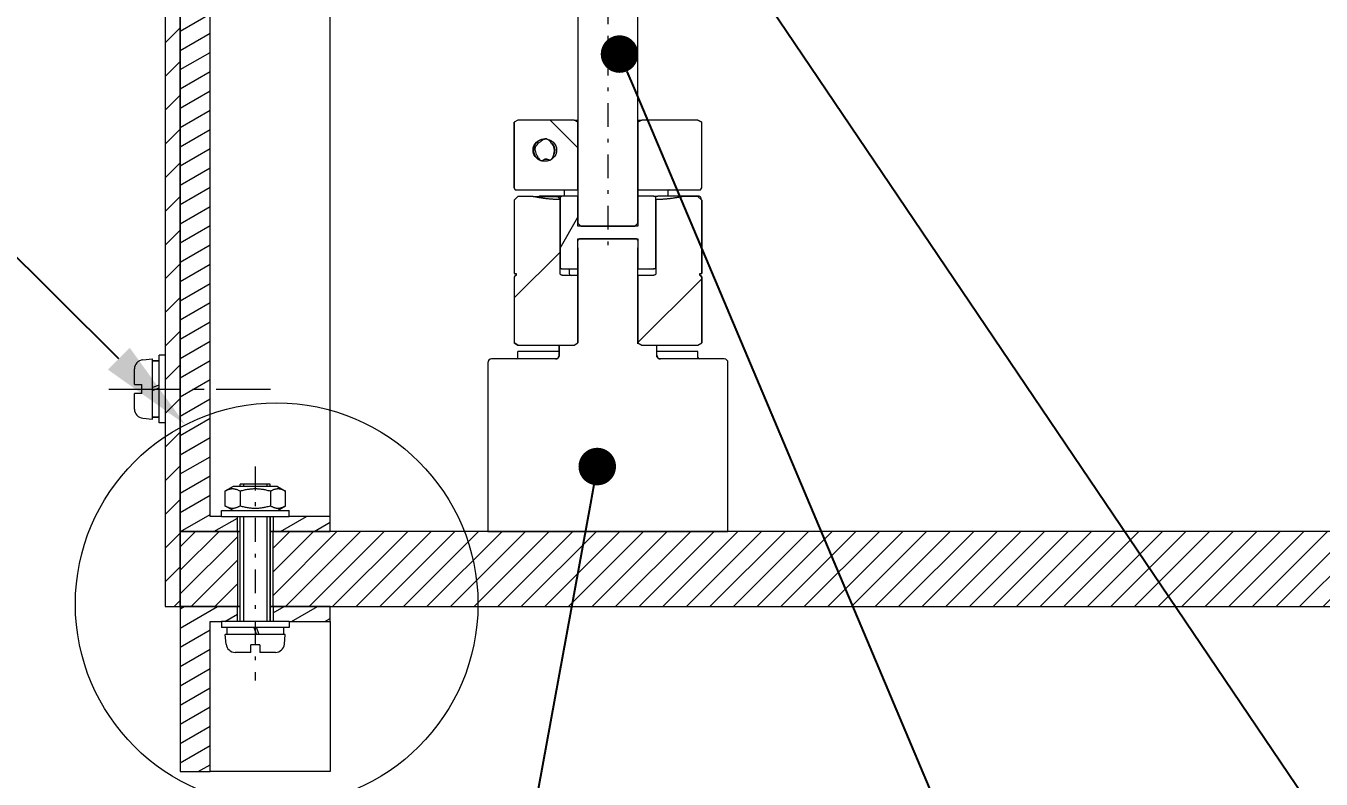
# Model space of a CAD drawing. Header units: millimetres. Extents: x 651 to 8859, y -354 to 894.
# Drawn here: x 2316 to 2350.52, y 55.92 to 76 of the extents above; entities that cross this region are included whole.
import ezdxf
from ezdxf import colors
from ezdxf.entities.mleader import LeaderData, LeaderLine
from ezdxf.math import Vec2, Vec3

# ---------------------------------------------------------------- set-up
doc = ezdxf.new("R2010")
doc.units = ezdxf.units.MM
doc.linetypes.add('CENTER2', pattern=[28.575, 19.05, -3.175, 3.175, -3.175])
doc.linetypes.add('DASHDOT2', pattern=[12.7, 6.35, -3.175, 0, -3.175])
doc.layers.get('0').update_dxf_attribs({"lineweight": 18})
for name, color, linetype, lineweight in [('cienka', 7, 'Continuous', 9), ('Kreskowanie (ISO)', 7, 'Continuous', 9), ('SYMETRIA SRUB', 7, 'DASHDOT2', 9), ('Widoczne (ISO)', 7, 'Continuous', 18), ('Widoczne wąskie (ISO)', 7, 'Continuous', 9)]:
    doc.layers.add(name, color=color, linetype=linetype, lineweight=lineweight)
doc.styles.get("Standard").update_dxf_attribs({"font": 'tahoma.ttf'})
pattern_1 = [(45, (1761.6154, -521.0996), (-2.245064, 2.245064), [])]

# ---------------------------------------------------------------- blocks, each defined once
blk = doc.blocks.new('*U113')
at = {"layer": 'SYMETRIA SRUB', "color": 0, "linetype": 'CENTER2', "ltscale": 0.1, "transparency": 16777216}
blk.add_line((-2.502, 0), (1.8, 0), dxfattribs=at)
blk = doc.blocks.new('*U116')
at = {"layer": 'Widoczne wąskie (ISO)', "color": 0, "linetype": 'DASHDOT2', "ltscale": 0.1, "transparency": 16777216}
blk.add_line((0, 3.58), (0, -2.123), dxfattribs=at)
blk = doc.blocks.new('*U127')
at = {"layer": 'Widoczne wąskie (ISO)', "color": 0, "linetype": 'DASHDOT2', "ltscale": 0.1, "transparency": 16777216}
blk.add_line((0, 20.587), (0, -5.344), dxfattribs=at)
blk = doc.blocks.new('_Dot')
at = {"color": 0, "linetype": 'ByBlock', "lineweight": -2}
blk.add_line((-0.5, 0), (-1, 0), dxfattribs=at)
at = {"color": 0, "linetype": 'ByBlock', "const_width": 0.5}
blk.add_lwpolyline([(-0.25, 0, 1), (0.25, 0, 1)], format="xyb", close=True, dxfattribs=at)

msp = doc.modelspace()

# ---------------------------------------------------------------- hatches: boundary and pattern name
at = {"layer": 'Kreskowanie (ISO)'}
h = msp.add_hatch(dxfattribs=at)
h.set_pattern_fill('ANSI31', color=256, scale=0.2, style=0)
h.paths.add_polyline_path([(2320.112, 106.281), (2319.712, 106.281), (2319.712, 60.521), (2320.112, 60.521), (2320.112, 62.521), (2320.112, 89.321), (2320.112, 91.321), (2320.112, 105.081)])
h = msp.add_hatch(dxfattribs=at)
h.set_pattern_fill('ANSI31', color=256, scale=0.14, angle=345)
h.paths.add_polyline_path([(2322.588, 62.921), (2322.588, 62.521)])
h.paths.add_polyline_path([(2324.112, 62.921), (2323.012, 62.921), (2322.588, 62.921), (2322.588, 62.521), (2324.112, 62.521)])
h.paths.add_polyline_path([(2321.212, 62.921), (2321.636, 62.921), (2321.636, 62.521), (2321.636, 62.521), (2320.312, 62.521), (2320.112, 62.521), (2320.112, 89.321), (2320.312, 89.321), (2321.636, 89.321), (2321.636, 89.321), (2321.636, 88.921), (2321.212, 88.921), (2320.912, 88.921), (2320.912, 62.921)])
h = msp.add_hatch(dxfattribs=at)
h.set_pattern_fill('ANSI31', color=256, scale=25.4, angle=90.0002, style=0)
h.set_pattern_definition([(135.0002, (1761.6154, -521.0996), (-2.245056, -2.245072), [])])
h.paths.add_polyline_path([(2330.612, 73.491), (2329.112, 73.491), (2329.012, 73.433), (2329.012, 71.681), (2329.041, 71.631), (2330.712, 71.631), (2330.712, 72.503), (2330.712, 72.556), (2330.712, 72.804), (2330.712, 72.816), (2330.712, 72.869), (2330.712, 73.433)])
edge = h.paths.add_edge_path(flags=0)
edge.add_ellipse((2329.83, 72.691), major_axis=(-0.315, 0), ratio=0.951346, start_angle=124.6193, end_angle=180)
edge.add_ellipse((2329.83, 72.691), major_axis=(-0.315, 0), ratio=0.951346, start_angle=180, end_angle=259.5406)
edge.add_ellipse((2329.83, 72.691), major_axis=(-0.315, 0), ratio=0.951346, start_angle=259.5406, end_angle=261.1469)
edge.add_ellipse((2329.83, 72.691), major_axis=(-0.315, 0), ratio=0.951346, start_angle=261.1469, end_angle=264.0871)
edge.add_ellipse((2329.83, 72.691), major_axis=(-0.315, 0), ratio=0.951346, start_angle=264.0871, end_angle=267.0123)
edge.add_ellipse((2329.83, 72.691), major_axis=(-0.315, 0), ratio=0.951346, start_angle=267.0123, end_angle=268.346)
edge.add_ellipse((2329.83, 72.691), major_axis=(-0.315, 0), ratio=0.951346, start_angle=268.346, end_angle=425.1759)
edge.add_ellipse((2329.83, 72.691), major_axis=(-0.315, 0), ratio=0.951346, start_angle=65.1759, end_angle=71.8797)
edge.add_ellipse((2329.83, 72.691), major_axis=(-0.315, 0), ratio=0.951346, start_angle=71.8797, end_angle=117.447)
edge.add_ellipse((2329.83, 72.691), major_axis=(-0.315, 0), ratio=0.951346, start_angle=117.447, end_angle=119.5168)
edge.add_ellipse((2329.83, 72.691), major_axis=(-0.315, 0), ratio=0.951346, start_angle=119.5168, end_angle=122.9896)
edge.add_ellipse((2329.83, 72.691), major_axis=(-0.315, 0), ratio=0.951346, start_angle=122.9896, end_angle=124.6193)
h = msp.add_hatch(dxfattribs=at)
h.set_pattern_fill('ANSI31', color=256, scale=25.4, style=0)
h.set_pattern_definition(pattern_1)
edge = h.paths.add_edge_path()
edge.add_line((2329.012, 67.548), (2329.112, 67.491))
edge.add_line((2329.112, 67.491), (2330.212, 67.491))
edge.add_line((2330.212, 67.491), (2330.612, 67.491))
edge.add_line((2330.612, 67.491), (2330.664, 67.521))
edge.add_line((2330.664, 67.521), (2330.712, 67.548))
edge.add_line((2330.712, 67.548), (2330.712, 69.351))
edge.add_line((2330.712, 69.351), (2330.302, 69.351))
edge.add_spline(control_points=[(2330.302, 69.351), (2330.294, 69.351), (2330.285, 69.352), (2330.27, 69.358), (2330.261, 69.362), (2330.249, 69.372), (2330.243, 69.378), (2330.237, 69.389), (2330.236, 69.395), (2330.236, 69.401)], knot_values=[0.039479, 0.039479, 0.039479, 0.039479, 0.051322, 0.051322, 0.063435, 0.063435, 0.074018, 0.074018, 0.082229, 0.082229, 0.082229, 0.082229], degree=3, periodic=0)
edge.add_line((2330.236, 69.401), (2330.236, 69.571))
edge.add_line((2330.236, 69.571), (2330.236, 71.37))
edge.add_spline(control_points=[(2330.236, 71.37), (2329.881, 71.376), (2329.519, 71.451)], knot_values=[0.4277, 0.4277, 0.4277, 0.787774, 0.787774, 0.787774], weights=[1.010799, 1.009946, 1], degree=2, periodic=0)
edge.add_line((2329.519, 71.451), (2329.112, 71.451))
edge.add_line((2329.112, 71.451), (2329.012, 71.351))
edge.add_line((2329.012, 71.351), (2329.012, 69.401))
edge.add_line((2329.012, 69.401), (2329.062, 69.401))
edge.add_line((2329.062, 69.401), (2329.062, 69.351))
edge.add_line((2329.062, 69.351), (2329.041, 69.351))
edge.add_line((2329.041, 69.351), (2329.012, 69.301))
edge.add_line((2329.012, 69.301), (2329.012, 67.548))
h = msp.add_hatch(dxfattribs=at)
h.set_pattern_fill('ANSI31', color=256, scale=25.4, angle=15, style=0)
h.set_pattern_definition([(59.99998, (1761.6154, -521.0996), (-2.74963, 1.587501), [])])
edge = h.paths.add_edge_path()
edge.add_line((2330.236, 71.411), (2330.236, 71.37))
edge.add_line((2330.236, 71.37), (2330.236, 69.571))
edge.add_spline(control_points=[(2330.236, 69.571), (2330.236, 69.565), (2330.237, 69.559), (2330.243, 69.548), (2330.249, 69.542), (2330.261, 69.532), (2330.27, 69.528), (2330.285, 69.522), (2330.294, 69.521), (2330.302, 69.521)], knot_values=[0.082229, 0.082229, 0.082229, 0.082229, 0.090441, 0.090441, 0.101024, 0.101024, 0.113137, 0.113137, 0.12498, 0.12498, 0.12498, 0.12498], degree=3, periodic=0)
edge.add_line((2330.302, 69.521), (2330.712, 69.521))
edge.add_line((2330.712, 69.521), (2330.712, 70.081))
edge.add_line((2330.712, 70.081), (2330.712, 70.321))
edge.add_line((2330.712, 70.321), (2332.312, 70.321))
edge.add_line((2332.312, 70.321), (2332.312, 70.081))
edge.add_line((2332.312, 70.081), (2332.312, 69.521))
edge.add_line((2332.312, 69.521), (2332.722, 69.521))
edge.add_spline(control_points=[(2332.722, 69.521), (2332.73, 69.521), (2332.739, 69.522), (2332.755, 69.528), (2332.763, 69.532), (2332.775, 69.542), (2332.781, 69.548), (2332.787, 69.559), (2332.788, 69.565), (2332.788, 69.571)], knot_values=[0.03947, 0.03947, 0.03947, 0.03947, 0.051303, 0.051303, 0.063402, 0.063402, 0.073977, 0.073977, 0.082193, 0.082193, 0.082193, 0.082193], degree=3, periodic=0)
edge.add_line((2332.788, 69.571), (2332.788, 71.37))
edge.add_line((2332.788, 71.37), (2332.788, 71.411))
edge.add_spline(control_points=[(2332.788, 71.411), (2332.788, 71.416), (2332.787, 71.422), (2332.781, 71.433), (2332.775, 71.44), (2332.763, 71.449), (2332.755, 71.454), (2332.739, 71.459), (2332.73, 71.461), (2332.722, 71.461)], knot_values=[0.082133, 0.082133, 0.082133, 0.082133, 0.090349, 0.090349, 0.100924, 0.100924, 0.113023, 0.113023, 0.124856, 0.124856, 0.124856, 0.124856], degree=3, periodic=0)
edge.add_line((2332.722, 71.461), (2332.312, 71.461))
edge.add_line((2332.312, 71.461), (2332.312, 70.741))
edge.add_line((2332.312, 70.741), (2332.312, 70.661))
edge.add_line((2332.312, 70.661), (2332.232, 70.661))
edge.add_line((2332.232, 70.661), (2330.792, 70.661))
edge.add_line((2330.792, 70.661), (2330.712, 70.661))
edge.add_line((2330.712, 70.661), (2330.712, 70.741))
edge.add_line((2330.712, 70.741), (2330.712, 71.461))
edge.add_line((2330.712, 71.461), (2330.302, 71.461))
edge.add_spline(control_points=[(2330.302, 71.461), (2330.294, 71.461), (2330.285, 71.459), (2330.27, 71.454), (2330.261, 71.449), (2330.249, 71.44), (2330.243, 71.433), (2330.237, 71.422), (2330.236, 71.416), (2330.236, 71.411)], knot_values=[0.039479, 0.039479, 0.039479, 0.039479, 0.051322, 0.051322, 0.063435, 0.063435, 0.074018, 0.074018, 0.082229, 0.082229, 0.082229, 0.082229], degree=3, periodic=0)
h = msp.add_hatch(dxfattribs=at)
h.set_pattern_fill('ANSI31', color=256, scale=25.4, style=0)
h.set_pattern_definition(pattern_1)
edge = h.paths.add_edge_path()
edge.add_line((2333.912, 71.451), (2333.505, 71.451))
edge.add_spline(control_points=[(2333.505, 71.451), (2333.143, 71.376), (2332.788, 71.37)], knot_values=[0, 0, 0, 0.359869, 0.359869, 0.359869], weights=[1, 1.009932, 1.010784], degree=2, periodic=0)
edge.add_line((2332.788, 71.37), (2332.788, 69.571))
edge.add_line((2332.788, 69.571), (2332.788, 69.401))
edge.add_spline(control_points=[(2332.788, 69.401), (2332.788, 69.395), (2332.787, 69.389), (2332.781, 69.378), (2332.775, 69.372), (2332.763, 69.362), (2332.755, 69.358), (2332.739, 69.352), (2332.73, 69.351), (2332.722, 69.351)], knot_values=[0.082193, 0.082193, 0.082193, 0.082193, 0.090409, 0.090409, 0.100984, 0.100984, 0.113083, 0.113083, 0.124916, 0.124916, 0.124916, 0.124916], degree=3, periodic=0)
edge.add_line((2332.722, 69.351), (2332.312, 69.351))
edge.add_line((2332.312, 69.351), (2332.312, 67.548))
edge.add_line((2332.312, 67.548), (2332.36, 67.521))
edge.add_line((2332.36, 67.521), (2332.412, 67.491))
edge.add_line((2332.412, 67.491), (2332.812, 67.491))
edge.add_line((2332.812, 67.491), (2333.912, 67.491))
edge.add_line((2333.912, 67.491), (2334.012, 67.548))
edge.add_line((2334.012, 67.548), (2334.012, 69.301))
edge.add_line((2334.012, 69.301), (2333.983, 69.351))
edge.add_line((2333.983, 69.351), (2333.962, 69.351))
edge.add_line((2333.962, 69.351), (2333.962, 69.401))
edge.add_line((2333.962, 69.401), (2334.012, 69.401))
edge.add_line((2334.012, 69.401), (2334.012, 71.351))
edge.add_line((2334.012, 71.351), (2333.912, 71.451))
h = msp.add_hatch(dxfattribs=at)
h.set_pattern_fill('ANSI31', color=256, scale=0.14, style=0)
h.paths.add_polyline_path([(2320.112, 60.521), (2321.636, 60.521), (2321.636, 62.521), (2320.112, 62.521)])
h = msp.add_hatch(dxfattribs=at)
h.set_pattern_fill('ANSI31', color=256, scale=0.14, style=0)
h.paths.add_polyline_path([(2322.588, 60.521), (2324.112, 60.521), (2436.112, 60.521), (2437.636, 60.521), (2437.636, 60.521), (2437.636, 62.521), (2437.636, 62.521), (2436.112, 62.521), (2334.712, 62.521), (2333.712, 62.521), (2333.312, 62.521), (2328.512, 62.521), (2328.312, 62.521), (2324.112, 62.521), (2322.588, 62.521)])
h = msp.add_hatch(dxfattribs=at)
h.set_pattern_fill('ANSI31', color=256, scale=0.14, angle=345)
h.paths.add_polyline_path([(2322.588, 60.521), (2322.588, 60.121)], flags=17)
h.paths.add_polyline_path([(2324.112, 60.521), (2322.588, 60.521), (2322.588, 60.121), (2323.012, 60.121), (2324.112, 60.121)])
h.paths.add_polyline_path([(2321.636, 60.121), (2321.212, 60.121), (2320.912, 60.121), (2320.912, 56.121), (2320.112, 56.121), (2320.112, 60.521), (2320.312, 60.521), (2321.636, 60.521), (2321.636, 60.521)])

# ---------------------------------------------------------------- linework, layer by layer
at = {"layer": 'Widoczne (ISO)'}
for p, q in [((2319.712, 106.281), (2319.712, 60.521)), ((2320.112, 60.521), (2320.112, 106.281)), ((2320.112, 89.321), (2320.112, 62.521)), ((2320.912, 62.921), (2320.912, 88.921)), ((2330.712, 77.121), (2330.712, 70.741)), ((2332.312, 70.741), (2332.312, 77.121)), ((2324.112, 62.921), (2324.112, 76.661)), ((2329.112, 73.491), (2329.012, 73.433)), ((2329.112, 73.491), (2329.012, 73.433)), ((2329.012, 73.433), (2329.012, 71.681)), ((2329.012, 71.681), (2329.012, 73.433)), ((2330.612, 73.491), (2329.112, 73.491)), ((2330.712, 73.433), (2330.612, 73.491)), ((2330.612, 73.491), (2330.627, 73.491)), ((2330.627, 73.491), (2330.701, 73.491)), ((2330.701, 73.491), (2330.712, 73.491)), ((2330.712, 71.631), (2330.712, 73.433)), ((2332.412, 73.491), (2332.312, 73.433)), ((2332.312, 73.491), (2332.412, 73.491)), ((2332.312, 73.433), (2332.312, 71.631)), ((2333.912, 73.491), (2332.412, 73.491)), ((2334.012, 73.433), (2333.912, 73.491)), ((2333.912, 73.491), (2334.012, 73.433)), ((2334.012, 71.681), (2334.012, 73.433)), ((2334.012, 71.681), (2334.012, 73.433)), ((2329.837, 72.445), (2329.83, 72.445)), ((2329.012, 71.681), (2329.041, 71.631)), ((2329.041, 71.631), (2329.012, 71.681)), ((2329.041, 71.631), (2330.712, 71.631)), ((2330.348, 71.631), (2330.348, 71.461)), ((2330.712, 71.631), (2330.712, 71.461)), ((2332.312, 71.631), (2333.983, 71.631)), ((2332.312, 71.631), (2332.312, 71.461)), ((2333.105, 71.581), (2333.104, 71.581)), ((2333.105, 71.581), (2333.105, 71.461)), ((2333.983, 71.631), (2334.012, 71.681)), ((2333.983, 71.631), (2334.012, 71.681)), ((2329.112, 71.451), (2329.012, 71.351)), ((2329.112, 71.451), (2329.012, 71.351)), ((2329.012, 71.351), (2329.012, 69.401)), ((2329.012, 71.351), (2329.012, 69.401)), ((2329.519, 71.451), (2329.112, 71.451)), ((2329.519, 71.451), (2330.174, 71.451)), ((2330.302, 71.461), (2329.704, 71.461)), ((2330.174, 71.451), (2330.265, 71.451)), ((2330.236, 71.411), (2330.236, 69.571)), ((2330.236, 69.401), (2330.236, 71.37)), ((2330.712, 71.461), (2330.302, 71.461)), ((2330.712, 70.661), (2330.712, 71.461)), ((2332.722, 71.461), (2332.312, 71.461)), ((2332.312, 71.461), (2332.312, 70.661)), ((2332.722, 71.461), (2332.845, 71.461)), ((2332.788, 69.571), (2332.788, 71.411)), ((2332.788, 71.37), (2332.788, 69.401)), ((2333.946, 71.461), (2332.845, 71.461)), ((2333.912, 71.451), (2333.505, 71.451)), ((2334.012, 71.351), (2333.912, 71.451)), ((2333.912, 71.451), (2334.012, 71.351)), ((2333.996, 71.367), (2333.996, 71.411)), ((2334.012, 69.401), (2334.012, 71.351)), ((2334.012, 71.351), (2334.012, 69.401)), ((2330.712, 70.741), (2330.792, 70.661)), ((2330.792, 70.661), (2330.712, 70.741)), ((2332.312, 70.661), (2330.712, 70.661)), ((2330.792, 70.661), (2332.232, 70.661)), ((2332.232, 70.661), (2332.312, 70.741)), ((2332.232, 70.661), (2332.312, 70.741)), ((2330.752, 70.321), (2330.712, 70.281)), ((2330.752, 70.321), (2330.712, 70.281)), ((2330.712, 69.521), (2330.712, 70.321)), ((2330.712, 70.321), (2332.312, 70.321)), ((2330.712, 70.081), (2330.712, 67.548)), ((2332.272, 70.321), (2330.752, 70.321)), ((2332.272, 70.321), (2332.312, 70.281)), ((2332.312, 70.321), (2332.312, 69.521)), ((2332.312, 67.521), (2332.312, 70.081)), ((2329.012, 69.401), (2329.062, 69.401)), ((2329.062, 69.401), (2329.062, 69.351)), ((2329.062, 69.401), (2329.062, 69.351)), ((2330.302, 69.521), (2330.712, 69.521)), ((2330.482, 69.521), (2330.482, 69.401)), ((2330.712, 69.351), (2330.712, 69.521)), ((2332.312, 69.351), (2332.312, 69.521)), ((2332.312, 69.521), (2332.722, 69.521)), ((2332.788, 69.521), (2332.722, 69.521)), ((2333.962, 69.351), (2333.962, 69.401)), ((2333.962, 69.401), (2334.012, 69.401)), ((2333.962, 69.401), (2333.962, 69.351)), ((2329.041, 69.351), (2329.012, 69.301)), ((2329.041, 69.351), (2329.012, 69.301)), ((2329.012, 69.301), (2329.012, 67.548)), ((2329.012, 69.301), (2329.012, 67.548)), ((2329.062, 69.351), (2329.041, 69.351)), ((2330.712, 69.351), (2330.302, 69.351)), ((2330.712, 67.548), (2330.712, 69.351)), ((2332.722, 69.351), (2332.312, 69.351)), ((2332.312, 69.351), (2332.312, 67.548)), ((2333.983, 69.351), (2333.962, 69.351)), ((2334.012, 69.301), (2333.983, 69.351)), ((2333.983, 69.351), (2334.012, 69.301)), ((2334.012, 67.548), (2334.012, 69.301)), ((2334.012, 69.301), (2334.012, 67.548)), ((2329.012, 67.548), (2329.112, 67.491)), ((2329.112, 67.491), (2329.012, 67.548)), ((2329.112, 67.491), (2330.612, 67.491)), ((2330.212, 67.321), (2329.112, 67.321)), ((2329.112, 67.161), (2329.112, 67.321)), ((2330.212, 67.491), (2330.212, 67.221)), ((2330.212, 67.221), (2330.212, 67.491)), ((2330.612, 67.491), (2330.712, 67.548)), ((2332.312, 67.521), (2332.312, 67.548)), ((2332.312, 67.548), (2332.412, 67.491)), ((2332.412, 67.491), (2333.912, 67.491)), ((2332.812, 67.221), (2332.812, 67.491)), ((2333.912, 67.321), (2332.812, 67.321)), ((2333.912, 67.491), (2334.012, 67.548)), ((2333.912, 67.491), (2334.012, 67.548)), ((2333.912, 67.161), (2333.912, 67.321)), ((2319.111, 67.098), (2319.372, 67.121)), ((2319.372, 65.521), (2319.372, 67.121)), ((2319.552, 67.076), (2319.372, 67.076)), ((2319.372, 67.076), (2319.552, 67.076)), ((2319.372, 67.076), (2319.552, 67.076)), ((2319.552, 65.421), (2319.552, 67.221)), ((2319.712, 67.221), (2319.552, 67.221)), ((2319.552, 65.566), (2319.552, 67.076)), ((2328.312, 67.021), (2328.312, 62.521)), ((2330.112, 67.121), (2328.412, 67.121)), ((2334.612, 67.121), (2332.912, 67.121)), ((2334.712, 62.521), (2334.712, 67.021)), ((2318.892, 66.441), (2318.892, 66.859)), ((2318.892, 66.441), (2319.092, 66.441)), ((2319.092, 66.201), (2319.092, 66.441)), ((2319.552, 66.422), (2319.372, 66.357)), ((2319.372, 66.285), (2319.552, 66.35)), ((2319.092, 66.201), (2318.892, 66.201)), ((2318.892, 65.783), (2318.892, 66.201)), ((2319.111, 65.543), (2319.372, 65.521)), ((2319.552, 65.566), (2319.372, 65.566)), ((2319.372, 65.566), (2319.552, 65.566)), ((2319.372, 65.566), (2319.552, 65.566)), ((2319.712, 65.421), (2319.552, 65.421)), ((2321.522, 63.721), (2321.304, 63.595)), ((2321.304, 63.595), (2321.304, 63.207)), ((2322.702, 63.721), (2321.522, 63.721)), ((2321.708, 63.595), (2321.708, 63.207)), ((2322.512, 63.781), (2321.712, 63.781)), ((2321.712, 63.721), (2321.712, 63.781)), ((2322.512, 63.721), (2322.512, 63.781)), ((2322.516, 63.595), (2322.516, 63.207)), ((2322.702, 63.721), (2322.92, 63.595)), ((2322.92, 63.207), (2322.92, 63.595)), ((2321.522, 63.081), (2321.304, 63.207)), ((2322.702, 63.081), (2322.92, 63.207)), ((2321.212, 62.921), (2320.912, 62.921)), ((2321.212, 63.081), (2323.012, 63.081)), ((2321.212, 62.921), (2321.212, 63.081)), ((2321.212, 62.921), (2323.012, 62.921)), ((2321.212, 62.921), (2323.012, 62.921)), ((2321.712, 62.521), (2321.712, 62.921)), ((2321.712, 62.521), (2321.712, 62.921)), ((2321.712, 60.121), (2321.712, 62.921)), ((2322.512, 62.921), (2322.512, 62.521)), ((2322.512, 62.921), (2322.512, 62.521)), ((2322.512, 60.121), (2322.512, 62.921)), ((2323.012, 62.921), (2323.012, 63.081)), ((2324.112, 62.921), (2323.012, 62.921)), ((2324.112, 62.521), (2324.112, 62.921)), ((2321.712, 62.521), (2320.112, 62.521)), ((2320.112, 62.521), (2320.112, 60.521)), ((2320.112, 62.521), (2321.712, 62.521)), ((2321.636, 62.521), (2321.712, 62.521)), ((2321.712, 62.521), (2321.636, 62.521)), ((2321.712, 60.521), (2321.712, 62.521)), ((2321.712, 60.521), (2321.712, 62.521)), ((2437.712, 62.521), (2322.512, 62.521)), ((2322.512, 62.521), (2322.512, 60.521)), ((2322.512, 62.521), (2324.112, 62.521)), ((2322.512, 62.521), (2322.588, 62.521)), ((2322.588, 62.521), (2322.512, 62.521)), ((2322.512, 62.521), (2322.512, 60.521)), ((2328.312, 62.521), (2334.712, 62.521)), ((2319.712, 60.521), (2320.112, 60.521)), ((2320.112, 60.521), (2321.712, 60.521)), ((2321.712, 60.521), (2320.112, 60.521)), ((2320.112, 60.521), (2320.112, 56.121)), ((2321.636, 60.521), (2321.712, 60.521)), ((2321.712, 60.521), (2321.636, 60.521)), ((2321.712, 60.121), (2321.712, 60.521)), ((2321.712, 60.121), (2321.712, 60.521)), ((2322.512, 60.521), (2437.712, 60.521)), ((2322.512, 60.521), (2322.512, 60.121)), ((2324.112, 60.521), (2322.512, 60.521)), ((2322.512, 60.521), (2322.588, 60.521)), ((2322.588, 60.521), (2322.512, 60.521)), ((2322.512, 60.521), (2322.512, 60.121)), ((2324.112, 60.121), (2324.112, 60.521)), ((2320.912, 56.121), (2320.912, 60.121)), ((2320.912, 60.121), (2321.212, 60.121)), ((2322.512, 60.121), (2321.212, 60.121)), ((2323.012, 60.121), (2321.212, 60.121)), ((2321.212, 60.121), (2321.212, 59.961)), ((2323.012, 60.121), (2322.512, 60.121)), ((2323.012, 60.121), (2324.112, 60.121)), ((2323.012, 60.121), (2323.012, 59.961)), ((2324.112, 60.121), (2324.112, 56.121)), ((2323.012, 59.961), (2321.212, 59.961)), ((2322.912, 59.781), (2321.312, 59.781)), ((2321.335, 59.52), (2321.312, 59.781)), ((2321.357, 59.961), (2321.357, 59.781)), ((2321.357, 59.961), (2321.357, 59.781)), ((2322.076, 59.961), (2322.142, 59.781)), ((2322.214, 59.781), (2322.148, 59.961)), ((2322.867, 59.961), (2322.867, 59.781)), ((2322.867, 59.961), (2322.867, 59.781)), ((2322.889, 59.52), (2322.912, 59.781)), ((2321.992, 59.301), (2321.992, 59.501)), ((2322.232, 59.501), (2321.992, 59.501)), ((2322.232, 59.501), (2322.232, 59.301)), ((2321.992, 59.301), (2321.574, 59.301)), ((2322.65, 59.301), (2322.232, 59.301)), ((2320.112, 56.121), (2320.912, 56.121)), ((2324.112, 56.121), (2320.912, 56.121))]:
    msp.add_line(p, q, dxfattribs=at)
for points in [[(2330.752, 77.141), (2330.732, 77.141), (2330.712, 77.121), (2330.712, 73.433)], [(2332.312, 73.433), (2332.312, 77.121), (2332.292, 77.141), (2332.272, 77.141), (2332.272, 77.261)]]:
    msp.add_lwpolyline(points, dxfattribs=at)
for centre, radius, start, end in [((2329.704, 71.411), 0.05, 90, 126.8699), ((2333.946, 71.411), 0.05, 0, 90), ((2330.532, 69.401), 0.05, 180, 270), ((2319.132, 66.859), 0.24, 95, 180), ((2328.412, 67.021), 0.1, 90, 180), ((2329.072, 67.161), 0.04, 270, 0), ((2330.112, 67.221), 0.1, 270, 0), ((2332.912, 67.221), 0.1, 180, 270), ((2333.952, 67.161), 0.04, 180, 270), ((2334.612, 67.021), 0.1, 0, 90), ((2319.132, 65.783), 0.24, 180, 265), ((2321.574, 59.541), 0.24, 185, 270), ((2322.65, 59.541), 0.24, 270, 355)]:
    msp.add_arc(centre, radius, start, end, dxfattribs=at)
msp.add_ellipse((2329.83, 72.691), major_axis=(-0.315, 0), ratio=0.951346, dxfattribs=at)
for major_axis, start_param, end_param in [((-0.258, 0), 5.186965, 5.828696), ((-0.315, 0), 4.529837, 4.683521), ((-0.258, 0), 2.841024, 3.862938), ((-0.258, 0), 0.041549, 0.639047), ((-0.315, 0), 1.137533, 1.254538), ((-0.258, 0), 1.529762, 1.795074), ((-0.315, 0), 2.049836, 2.175018)]:
    msp.add_ellipse((2329.83, 72.691), major_axis=major_axis, ratio=0.951346, start_param=start_param, end_param=end_param, dxfattribs=at)
for points in [[(2330.627, 73.491), (2330.655, 73.473), (2330.684, 73.456), (2330.712, 73.439)], [(2330.712, 73.484), (2330.708, 73.486), (2330.704, 73.488), (2330.701, 73.491)], [(2330.236, 71.387), (2330.215, 71.408), (2330.195, 71.429), (2330.174, 71.451)]]:
    msp.add_open_spline(points, degree=3, dxfattribs=at)
for points, knots in [([(2329.698, 72.418), (2329.674, 72.43), (2329.652, 72.445), (2329.604, 72.49), (2329.582, 72.522), (2329.55, 72.591), (2329.541, 72.629), (2329.536, 72.707), (2329.541, 72.747), (2329.566, 72.821), (2329.584, 72.855), (2329.633, 72.914), (2329.663, 72.938), (2329.73, 72.975), (2329.768, 72.986), (2329.814, 72.99), (2329.822, 72.991), (2329.831, 72.991)], [-21.2128862, -21.2128862, -21.2128862, -21.2128862, -21.1705216, -21.1705216, -21.1106785, -21.1106785, -21.052938, -21.052938, -20.9929324, -20.9929324, -20.9349666, -20.9349666, -20.8765526, -20.8765526, -20.8166378, -20.8166378, -20.8038442, -20.8038442, -20.8038442, -20.8038442]), ([(2329.839, 72.99), (2329.819, 72.982), (2329.798, 72.971), (2329.755, 72.945), (2329.732, 72.928), (2329.712, 72.909)], [-0.076012, -0.076012, -0.076012, -0.076012, -0.04145295, -0.04145295, 0, 0, 0, 0]), ([(2330.024, 72.853), (2330.004, 72.885), (2329.98, 72.913), (2329.932, 72.956), (2329.91, 72.972), (2329.887, 72.986)], [-0.09622695, -0.09622695, -0.09622695, -0.09622695, -0.03999999, -0.03999999, 0, 0, 0, 0]), ([(2329.598, 72.799), (2329.589, 72.789), (2329.581, 72.777), (2329.572, 72.759), (2329.57, 72.754), (2329.568, 72.746), (2329.568, 72.744), (2329.567, 72.742), (2329.567, 72.741), (2329.567, 72.741), (2329.567, 72.741), (2329.567, 72.741), (2329.567, 72.741), (2329.567, 72.741), (2329.567, 72.741), (2329.567, 72.741), (2329.567, 72.741), (2329.567, 72.741), (2329.567, 72.741), (2329.567, 72.74), (2329.567, 72.739), (2329.565, 72.729), (2329.564, 72.721), (2329.566, 72.701), (2329.568, 72.691), (2329.572, 72.681), (2329.572, 72.681), (2329.572, 72.68)], [-0.06408665, -0.06408665, -0.06408665, -0.06408665, -0.043663, -0.043663, -0.03438971, -0.03438971, -0.03127697, -0.03127697, -0.03110601, -0.03110601, -0.03102888, -0.03102888, -0.03097126, -0.03097126, -0.03091745, -0.03091745, -0.03084353, -0.03084353, -0.03069639, -0.03069639, -0.02948427, -0.02948427, -0.01613969, -0.01613969, -0.00029299, -0.00029299, 0, 0, 0, 0]), ([(2329.623, 72.544), (2329.632, 72.52), (2329.643, 72.496), (2329.669, 72.455), (2329.682, 72.437), (2329.697, 72.42), (2329.697, 72.419), (2329.698, 72.418)], [-0.07361786, -0.07361786, -0.07361786, -0.07361786, -0.03469731, -0.03469731, -0.00116932, -0.00116932, 0, 0, 0, 0]), ([(2330.009, 72.444), (2330.025, 72.467), (2330.038, 72.492), (2330.068, 72.561), (2330.074, 72.597), (2330.077, 72.616), (2330.077, 72.617), (2330.077, 72.618)], [-0.04669091, -0.04669091, -0.04669091, -0.04669091, -0.02980046, -0.02980046, -0.00102175, -0.00102175, 0, 0, 0, 0]), ([(2329.732, 72.405), (2329.746, 72.41), (2329.76, 72.416), (2329.789, 72.428), (2329.803, 72.435), (2329.818, 72.444), (2329.819, 72.445), (2329.82, 72.445)], [-0.04806337, -0.04806337, -0.04806337, -0.04806337, -0.02566808, -0.02566808, -0.00130379, -0.00130379, 0, 0, 0, 0]), ([(2329.839, 72.391), (2329.817, 72.391), (2329.795, 72.395), (2329.764, 72.404), (2329.755, 72.407), (2329.746, 72.41)], [-20.32468068, -20.32468068, -20.32468068, -20.32468068, -20.28904767, -20.28904767, -20.27359608, -20.27359608, -20.27359608, -20.27359608]), ([(2329.888, 72.451), (2329.901, 72.445), (2329.915, 72.44), (2329.944, 72.431), (2329.959, 72.428), (2329.975, 72.425), (2329.975, 72.424), (2329.976, 72.424)], [-0.04597669, -0.04597669, -0.04597669, -0.04597669, -0.0236258, -0.0236258, -0.00081175, -0.00081175, 0, 0, 0, 0]), ([(2333.146, 71.631), (2333.141, 71.631), (2333.136, 71.629), (2333.125, 71.624), (2333.12, 71.62), (2333.112, 71.611), (2333.109, 71.605), (2333.105, 71.594), (2333.104, 71.588), (2333.104, 71.582), (2333.104, 71.581), (2333.104, 71.581)], [0.04049558, 0.04049558, 0.04049558, 0.04049558, 0.05067485, 0.05067485, 0.06205689, 0.06205689, 0.07219109, 0.07219109, 0.08104691, 0.08104691, 0.08183162, 0.08183162, 0.08183162, 0.08183162]), ([(2330.302, 71.461), (2330.294, 71.461), (2330.285, 71.459), (2330.27, 71.454), (2330.261, 71.449), (2330.249, 71.44), (2330.243, 71.433), (2330.237, 71.422), (2330.236, 71.416), (2330.236, 71.411)], [0.039479, 0.039479, 0.039479, 0.039479, 0.05132214, 0.05132214, 0.06343507, 0.06343507, 0.0740179, 0.0740179, 0.08222943, 0.08222943, 0.08222943, 0.08222943]), ([(2332.788, 71.411), (2332.788, 71.416), (2332.787, 71.422), (2332.781, 71.433), (2332.775, 71.44), (2332.763, 71.449), (2332.755, 71.454), (2332.739, 71.459), (2332.73, 71.461), (2332.722, 71.461)], [0.08213302, 0.08213302, 0.08213302, 0.08213302, 0.0903491, 0.0903491, 0.10092409, 0.10092409, 0.1130227, 0.1130227, 0.12485573, 0.12485573, 0.12485573, 0.12485573]), ([(2330.236, 69.571), (2330.236, 69.565), (2330.237, 69.559), (2330.243, 69.548), (2330.249, 69.542), (2330.261, 69.532), (2330.27, 69.528), (2330.285, 69.522), (2330.294, 69.521), (2330.302, 69.521)], [0.08222943, 0.08222943, 0.08222943, 0.08222943, 0.09044095, 0.09044095, 0.10102378, 0.10102378, 0.11313672, 0.11313672, 0.12497985, 0.12497985, 0.12497985, 0.12497985]), ([(2330.302, 69.351), (2330.294, 69.351), (2330.285, 69.352), (2330.27, 69.358), (2330.261, 69.362), (2330.249, 69.372), (2330.243, 69.378), (2330.237, 69.389), (2330.236, 69.395), (2330.236, 69.401)], [0.039479, 0.039479, 0.039479, 0.039479, 0.05132214, 0.05132214, 0.06343507, 0.06343507, 0.0740179, 0.0740179, 0.08222943, 0.08222943, 0.08222943, 0.08222943]), ([(2332.722, 69.521), (2332.73, 69.521), (2332.739, 69.522), (2332.755, 69.528), (2332.763, 69.532), (2332.775, 69.542), (2332.781, 69.548), (2332.787, 69.559), (2332.788, 69.565), (2332.788, 69.571)], [0.03947018, 0.03947018, 0.03947018, 0.03947018, 0.05130321, 0.05130321, 0.06340182, 0.06340182, 0.07397681, 0.07397681, 0.08219289, 0.08219289, 0.08219289, 0.08219289]), ([(2332.788, 69.401), (2332.788, 69.395), (2332.787, 69.389), (2332.781, 69.378), (2332.775, 69.372), (2332.763, 69.362), (2332.755, 69.358), (2332.739, 69.352), (2332.73, 69.351), (2332.722, 69.351)], [0.08219289, 0.08219289, 0.08219289, 0.08219289, 0.09040897, 0.09040897, 0.10098396, 0.10098396, 0.11308257, 0.11308257, 0.1249156, 0.1249156, 0.1249156, 0.1249156]), ([(2330.212, 67.221), (2330.212, 67.208), (2330.209, 67.194), (2330.2, 67.171), (2330.192, 67.159), (2330.174, 67.141), (2330.162, 67.133), (2330.139, 67.123), (2330.124, 67.121), (2330.112, 67.121)], [0.14809626, 0.14809626, 0.14809626, 0.14809626, 0.16660829, 0.16660829, 0.18512032, 0.18512032, 0.20363236, 0.20363236, 0.22214439, 0.22214439, 0.22214439, 0.22214439]), ([(2332.912, 67.121), (2332.9, 67.121), (2332.885, 67.123), (2332.862, 67.133), (2332.85, 67.141), (2332.833, 67.159), (2332.824, 67.171), (2332.815, 67.194), (2332.812, 67.208), (2332.812, 67.221)], [0.07404813, 0.07404813, 0.07404813, 0.07404813, 0.09256016, 0.09256016, 0.11107219, 0.11107219, 0.12958423, 0.12958423, 0.14809626, 0.14809626, 0.14809626, 0.14809626])]:
    msp.add_open_spline(points, degree=3, knots=knots, dxfattribs=at)
msp.add_rational_spline([(2330.007, 72.878), (2330.039, 72.85), (2330.06, 72.813), (2330.127, 72.695), (2330.069, 72.576)], [0.940285899643, 0.955085578142, 1, 0.871604952397, 0.989305638084], degree=2, knots=[0.094894126, 0.094894126, 0.094894126, 0.097222222, 0.097222222, 0.103877456, 0.103877456, 0.103877456], dxfattribs=at)
for points, weights in [([(2329.888, 72.451), (2329.863, 72.445), (2329.837, 72.445)], [0.953684104506, 0.969942146062, 0.998987124244]), ([(2330.236, 71.37), (2329.881, 71.376), (2329.519, 71.451)], [1.01079933646, 1.00994556135, 1]), ([(2333.505, 71.451), (2333.143, 71.376), (2332.788, 71.37)], [1, 1.00993248333, 1.01078379888]), ([(2321.708, 63.595), (2321.506, 63.711), (2321.304, 63.595)], [1, 1.15470053838, 1]), ([(2322.516, 63.595), (2322.112, 63.711), (2321.708, 63.595)], [1, 1.15470053838, 1]), ([(2322.92, 63.595), (2322.718, 63.711), (2322.516, 63.595)], [1, 1.15470053838, 1]), ([(2321.304, 63.207), (2321.506, 63.09), (2321.708, 63.207)], [1, 1.15470053838, 1]), ([(2321.708, 63.207), (2322.112, 63.09), (2322.516, 63.207)], [1, 1.15470053838, 1]), ([(2322.516, 63.207), (2322.718, 63.09), (2322.92, 63.207)], [1, 1.15470053838, 1])]:
    msp.add_rational_spline(points, weights, degree=2, dxfattribs=at)
at = {"layer": 'Widoczne wąskie (ISO)'}
for p, q in [((2321.796, 63.781), (2321.796, 63.721)), ((2322.428, 63.721), (2322.428, 63.781)), ((2321.636, 62.521), (2321.636, 62.921)), ((2321.636, 62.521), (2321.636, 62.921)), ((2321.796, 62.921), (2321.796, 60.121)), ((2321.796, 62.921), (2321.796, 60.121)), ((2322.428, 60.121), (2322.428, 62.921)), ((2322.428, 60.121), (2322.428, 62.921)), ((2322.588, 62.921), (2322.588, 62.521)), ((2322.588, 62.921), (2322.588, 62.521)), ((2321.636, 62.521), (2321.636, 60.521)), ((2321.636, 62.521), (2321.636, 60.521)), ((2322.588, 60.521), (2322.588, 62.521)), ((2322.588, 60.521), (2322.588, 62.521)), ((2321.636, 60.121), (2321.636, 60.521)), ((2322.588, 60.521), (2322.588, 60.121))]:
    msp.add_line(p, q, dxfattribs=at)
msp.add_circle((2322.682, 60.586), 5.365, dxfattribs=at)

# ---------------------------------------------------------------- block references
at = {"layer": 'SYMETRIA SRUB', "linetype": 'CENTER2', "ltscale": 0.1}
msp.add_blockref('*U113', (2320.715, 66.321), dxfattribs=at)
at = {"layer": 'Widoczne wąskie (ISO)', "linetype": 'DASHDOT2', "ltscale": 0.1}
for name, p in [('*U127', (2331.512, 75.277)), ('*U116', (2322.112, 60.673))]:
    msp.add_blockref(name, p, dxfattribs=at)

# ---------------------------------------------------------------- leaders
at = {"layer": 'cienka'}
ml = msp.add_multileader_mtext('Standard', dxfattribs=at)
ml.set_content('33', color=256)
ml.set_leader_properties()
ml.set_arrow_properties(name='DOT')
ml.build(insert=Vec2(0, 0))
ml.multileader.update_dxf_attribs({"has_dogleg": 0, "text_left_attachment_type": 5, "text_right_attachment_type": 6, "text_top_attachment_type": 10, "dogleg_length": 0, "arrow_head_size": 1})
ctx = ml.context
ctx.base_point, ctx.char_height, ctx.arrow_head_size, ctx.landing_gap_size, ctx.plane_origin = Vec3(2358.63, 42.789), 5, 1, 0, Vec3(2388.554, 73.816)
ctx.left_attachment, ctx.right_attachment, ctx.bottom_attachment = 5, 6, 10
notes = []
notes.append((ctx, [(1, (1, 1, 0), (2358.63, 42.789), (1, 0), 0, [(0, [(2331.512, 82.898)], 0, [])])]))
ctx.mtext.insert, ctx.mtext.flow_direction = Vec3(2358.63, 48.893), 5
ml = msp.add_multileader_mtext('Standard', dxfattribs=at)
ml.set_content('')
ml.set_leader_properties()
ml.build(insert=Vec2(0, 0))
ml.multileader.update_dxf_attribs({"text_left_attachment_type": 6, "text_right_attachment_type": 6, "text_top_attachment_type": 10, "dogleg_length": 13.301, "arrow_head_size": 2.5})
ctx = ml.context
ctx.base_point, ctx.arrow_head_size, ctx.landing_gap_size, ctx.plane_origin = Vec3(2299.457, 80.656), 2.5, 1, Vec3(2318.13, 59.958)
ctx.left_attachment, ctx.right_attachment, ctx.bottom_attachment = 6, 6, 10
notes.append((ctx, [(0, (1, 1, 0), (2304.834, 80.656), (-1, 0), 5.376, [(0, [(2320.251, 65.368)], 0, [])])]))
ctx.mtext, ml.multileader.dxf.content_type = None, 0
ml = msp.add_multileader_mtext('Standard', dxfattribs=at)
ml.set_content('2', color=256)
ml.set_leader_properties()
ml.set_arrow_properties(name='DOT')
ml.build(insert=Vec2(0, 0))
ml.multileader.update_dxf_attribs({"has_dogleg": 0, "text_left_attachment_type": 5, "text_right_attachment_type": 6, "text_top_attachment_type": 10, "dogleg_length": 0, "arrow_head_size": 1})
ctx = ml.context
ctx.base_point, ctx.char_height, ctx.arrow_head_size, ctx.landing_gap_size, ctx.plane_origin = Vec3(2345.379, 43.133), 5, 1, 0, Vec3(2361.987, 69.459)
ctx.left_attachment, ctx.right_attachment, ctx.bottom_attachment = 5, 6, 10
notes.append((ctx, [(1, (1, 1, 0), (2345.379, 43.133), (1, 0), 0, [(0, [(2331.821, 75.249)], 0, [])])]))
ctx.mtext.insert, ctx.mtext.flow_direction = Vec3(2345.379, 49.237), 5
ml = msp.add_multileader_mtext('Standard', dxfattribs=at)
ml.set_content('32', color=256)
ml.set_leader_properties()
ml.set_arrow_properties(name='DOT')
ml.build(insert=Vec2(0, 0))
ml.multileader.update_dxf_attribs({"has_dogleg": 0, "text_left_attachment_type": 5, "text_right_attachment_type": 6, "text_top_attachment_type": 10, "dogleg_length": 0, "arrow_head_size": 1})
ctx = ml.context
ctx.base_point, ctx.char_height, ctx.arrow_head_size, ctx.landing_gap_size, ctx.plane_origin = Vec3(2319.112, 35.606), 5, 1, 0, Vec3(2361.393, 58.464)
ctx.left_attachment, ctx.right_attachment, ctx.bottom_attachment, ctx.text_align_type = 5, 6, 10, 2
notes.append((ctx, [(0, (1, 1, 0), (2325.993, 35.71), (-1, 0), 0, [(0, [(2331.227, 64.254)], 0, [])])]))
ctx.mtext.insert, ctx.mtext.alignment, ctx.mtext.flow_direction = Vec3(2325.993, 41.71), 3, 5
for ctx, leaders in notes:
    for number, flags, end, landing, length, lines in leaders:
        leader = LeaderData()
        leader.index, (leader.has_last_leader_line, leader.has_dogleg_vector, leader.attachment_direction) = number, flags
        leader.last_leader_point, leader.dogleg_vector, leader.dogleg_length = Vec3(end), Vec3(landing), length
        for number, points, colour, breaks in lines:
            line = LeaderLine()
            line.index, line.vertices, line.color, line.breaks = number, Vec3.list(points), colors.encode_raw_color(colour), breaks
            leader.lines.append(line)
        ctx.leaders.append(leader)

doc.saveas('drawing.dxf')
